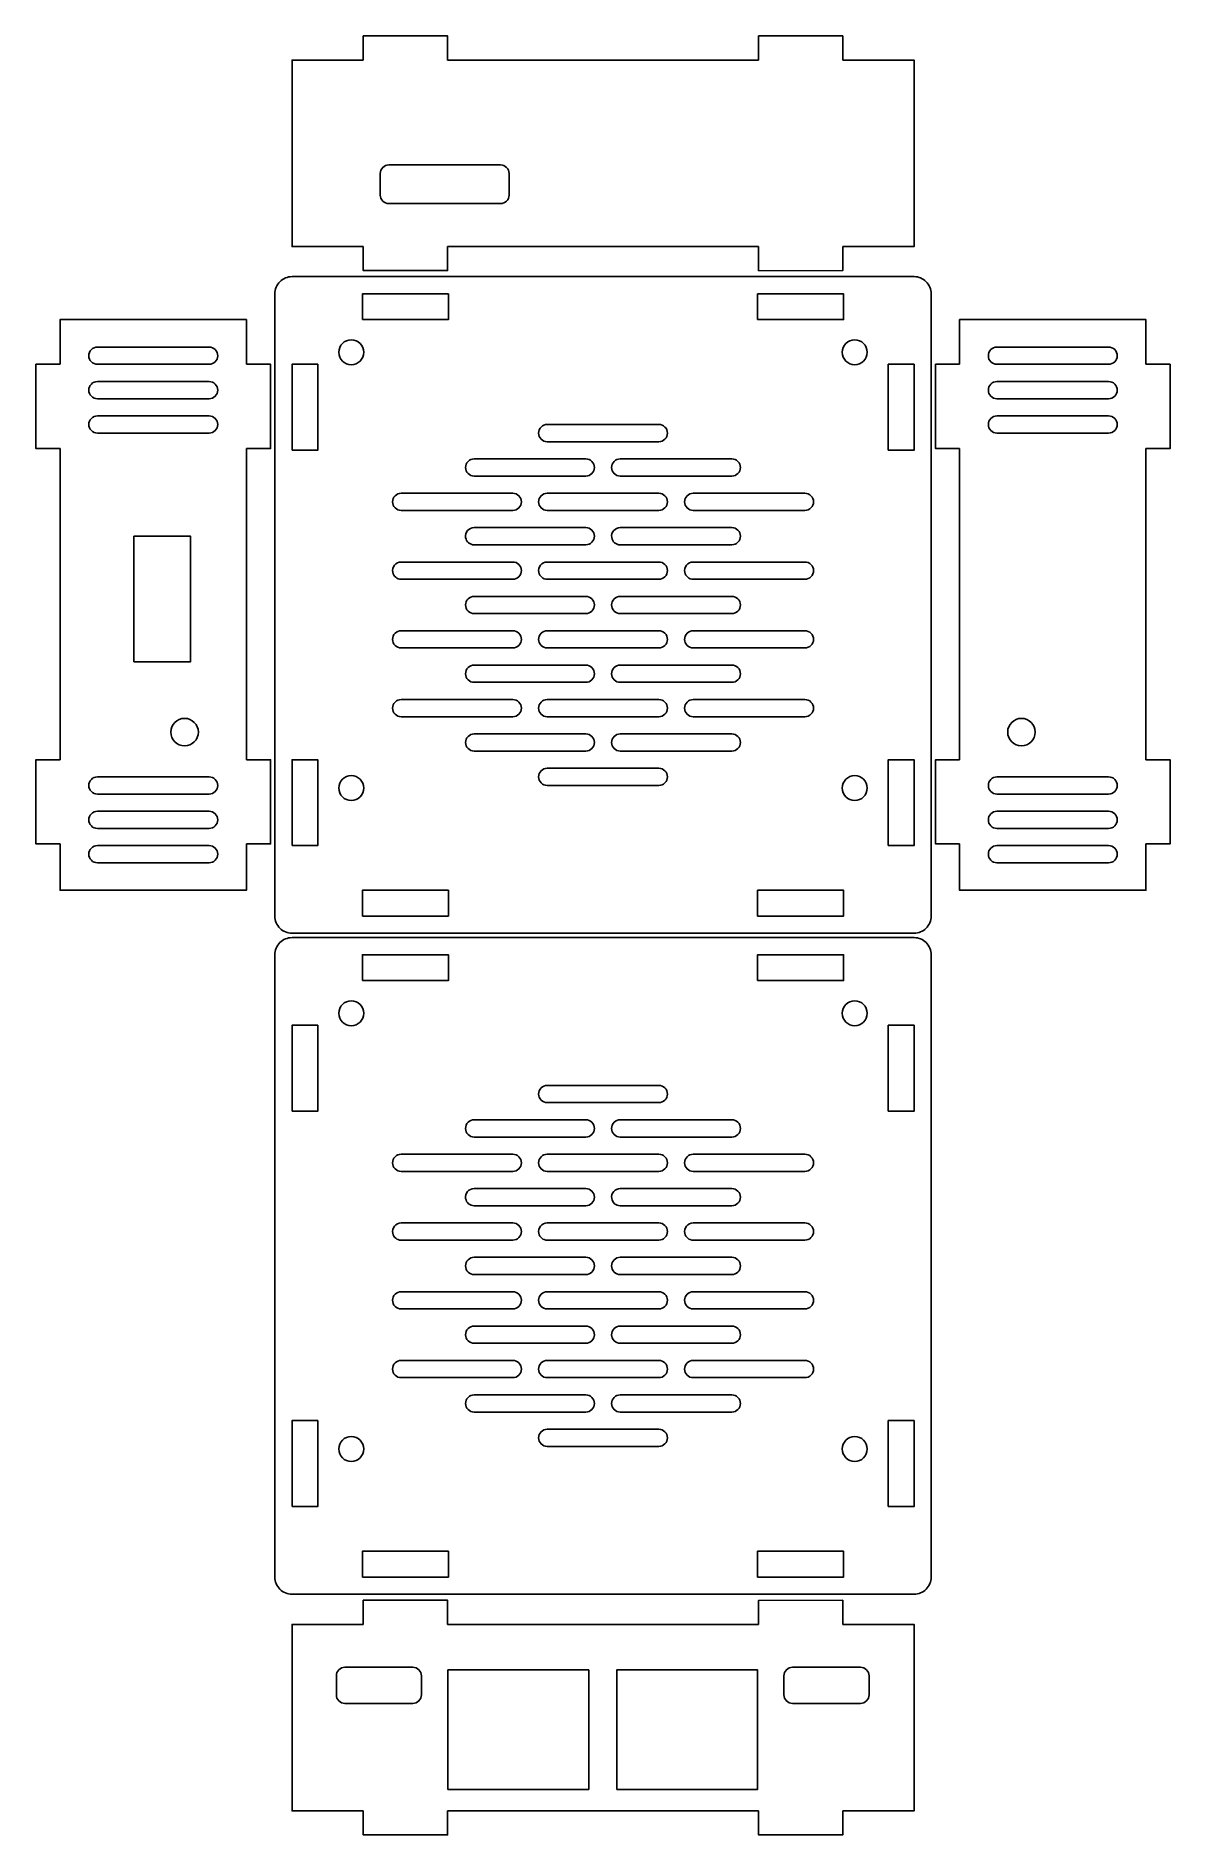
# Model space of a CAD drawing. Header units: millimetres. Extents: x 2135 to 2267, y 1490 to 1699.
import ezdxf

# ---------------------------------------------------------------- set-up
doc = ezdxf.new("R2010")
doc.units = ezdxf.units.MM

msp = doc.modelspace()

# ---------------------------------------------------------------- linework, layer by layer
for points in [[(2183.26, 1696.11), (2183.26, 1698.91), (2173.46, 1698.91), (2173.46, 1696.11)], [(2229.26, 1696.11), (2229.26, 1698.91), (2219.46, 1698.91), (2219.46, 1696.11)], [(2173.46, 1696.11), (2165.16, 1696.11), (2165.16, 1674.41), (2173.46, 1674.41)], [(2219.46, 1696.11), (2183.26, 1696.11)], [(2229.26, 1674.41), (2237.56, 1674.41), (2237.56, 1696.11), (2229.26, 1696.11)], [(2173.46, 1674.41), (2173.46, 1671.61), (2183.26, 1671.61), (2183.26, 1674.41)], [(2183.26, 1674.41), (2219.46, 1674.41)], [(2219.46, 1674.41), (2219.46, 1671.59), (2229.26, 1671.61), (2229.26, 1674.41)], [(2159.86, 1660.71), (2159.86, 1665.91), (2138.16, 1665.91), (2138.16, 1660.71)], [(2264.56, 1660.71), (2264.56, 1665.91), (2242.86, 1665.91), (2242.86, 1660.71)], [(2138.16, 1650.91), (2135.36, 1650.91), (2135.36, 1660.71), (2138.16, 1660.71)], [(2159.86, 1660.71), (2162.66, 1660.71), (2162.66, 1650.91), (2159.86, 1650.91)], [(2242.86, 1650.91), (2240.06, 1650.91), (2240.06, 1660.71), (2242.86, 1660.71)], [(2264.56, 1660.71), (2267.36, 1660.71), (2267.36, 1650.91), (2264.56, 1650.91)], [(2138.16, 1650.91), (2138.16, 1614.71)], [(2159.86, 1614.71), (2159.86, 1650.91)], [(2242.86, 1650.91), (2242.86, 1614.71)], [(2264.56, 1614.71), (2264.56, 1650.91)], [(2138.16, 1604.91), (2135.36, 1604.91), (2135.36, 1614.71), (2138.16, 1614.71)], [(2159.86, 1614.71), (2162.66, 1614.71), (2162.66, 1604.91), (2159.86, 1604.91)], [(2242.86, 1604.91), (2240.06, 1604.91), (2240.06, 1614.71), (2242.86, 1614.71)], [(2264.56, 1614.71), (2267.36, 1614.71), (2267.36, 1604.91), (2264.56, 1604.91)], [(2138.16, 1604.91), (2138.16, 1599.51), (2159.86, 1599.51), (2159.86, 1604.91)], [(2242.86, 1604.91), (2242.86, 1599.51), (2264.56, 1599.51), (2264.56, 1604.91)], [(2183.26, 1514.11), (2183.26, 1516.91), (2173.46, 1516.91), (2173.46, 1514.11)], [(2229.26, 1514.11), (2229.26, 1516.91), (2219.46, 1516.9), (2219.46, 1514.1)], [(2173.46, 1514.11), (2165.16, 1514.11), (2165.16, 1492.41), (2173.46, 1492.41)], [(2219.46, 1514.11), (2183.26, 1514.11)], [(2229.26, 1492.41), (2237.56, 1492.41), (2237.56, 1514.11), (2229.26, 1514.11)], [(2173.46, 1492.41), (2173.46, 1489.61), (2183.26, 1489.61), (2183.26, 1492.41)], [(2183.26, 1492.41), (2219.46, 1492.4)], [(2219.46, 1492.4), (2219.46, 1489.6), (2229.26, 1489.61), (2229.26, 1492.41)]]:
    msp.add_lwpolyline(points)
for points in [[(2176.43, 1679.41), (2189.43, 1679.41, 0.414214), (2190.43, 1680.41), (2190.43, 1682.91, 0.414214), (2189.43, 1683.91), (2176.43, 1683.91, 0.414214), (2175.43, 1682.91), (2175.43, 1680.41, 0.414214)], [(2165.16, 1594.51), (2237.56, 1594.51, 0.414214), (2239.56, 1596.51), (2239.56, 1668.91, 0.414214), (2237.56, 1670.91), (2165.16, 1670.91, 0.414214), (2163.16, 1668.91), (2163.16, 1596.51, 0.414214)], [(2142.51, 1662.71), (2155.51, 1662.71, -0.414214), (2156.51, 1661.71), (2156.51, 1661.71, -0.414214), (2155.51, 1660.71), (2142.51, 1660.71, -0.414214), (2141.51, 1661.71), (2141.51, 1661.71, -0.414214)], [(2247.21, 1662.71), (2260.21, 1662.71, -0.414214), (2261.21, 1661.71), (2261.21, 1661.71, -0.414214), (2260.21, 1660.71), (2247.21, 1660.71, -0.414214), (2246.21, 1661.71), (2246.21, 1661.71, -0.414214)], [(2142.51, 1658.71), (2155.51, 1658.71, -0.414214), (2156.51, 1657.71), (2156.51, 1657.71, -0.414214), (2155.51, 1656.71), (2142.51, 1656.71, -0.414214), (2141.51, 1657.71), (2141.51, 1657.71, -0.414214)], [(2247.21, 1658.71), (2260.21, 1658.71, -0.414214), (2261.21, 1657.71), (2261.21, 1657.71, -0.414214), (2260.21, 1656.71), (2247.21, 1656.71, -0.414214), (2246.21, 1657.71), (2246.21, 1657.71, -0.414214)], [(2142.51, 1654.71), (2155.51, 1654.71, -0.414214), (2156.51, 1653.71), (2156.51, 1653.71, -0.414214), (2155.51, 1652.71), (2142.51, 1652.71, -0.414214), (2141.51, 1653.71), (2141.51, 1653.71, -0.414214)], [(2194.86, 1653.71), (2207.86, 1653.71, -0.414214), (2208.86, 1652.71), (2208.86, 1652.71, -0.414214), (2207.86, 1651.71), (2194.86, 1651.71, -0.414214), (2193.86, 1652.71), (2193.86, 1652.71, -0.414214)], [(2247.21, 1654.71), (2260.21, 1654.71, -0.414214), (2261.21, 1653.71), (2261.21, 1653.71, -0.414214), (2260.21, 1652.71), (2247.21, 1652.71, -0.414214), (2246.21, 1653.71), (2246.21, 1653.71, -0.414214)], [(2186.36, 1649.71), (2199.36, 1649.71, -0.414214), (2200.36, 1648.71), (2200.36, 1648.71, -0.414214), (2199.36, 1647.71), (2186.36, 1647.71, -0.414214), (2185.36, 1648.71), (2185.36, 1648.71, -0.414214)], [(2203.36, 1649.71), (2216.36, 1649.71, -0.414214), (2217.36, 1648.71), (2217.36, 1648.71, -0.414214), (2216.36, 1647.71), (2203.36, 1647.71, -0.414214), (2202.36, 1648.71), (2202.36, 1648.71, -0.414214)], [(2177.86, 1645.71), (2190.86, 1645.71, -0.414214), (2191.86, 1644.71), (2191.86, 1644.71, -0.414214), (2190.86, 1643.71), (2177.86, 1643.71, -0.414214), (2176.86, 1644.71), (2176.86, 1644.71, -0.414214)], [(2194.86, 1645.71), (2207.86, 1645.71, -0.414214), (2208.86, 1644.71), (2208.86, 1644.71, -0.414214), (2207.86, 1643.71), (2194.86, 1643.71, -0.414214), (2193.86, 1644.71), (2193.86, 1644.71, -0.414214)], [(2211.86, 1645.71), (2224.86, 1645.71, -0.414214), (2225.86, 1644.71), (2225.86, 1644.71, -0.414214), (2224.86, 1643.71), (2211.86, 1643.71, -0.414214), (2210.86, 1644.71), (2210.86, 1644.71, -0.414214)], [(2186.36, 1641.71), (2199.36, 1641.71, -0.414214), (2200.36, 1640.71, -0.414214), (2199.36, 1639.71), (2186.36, 1639.71, -0.371475), (2185.37, 1640.56, -0.458284)], [(2203.36, 1641.71), (2216.36, 1641.71, -0.414214), (2217.36, 1640.71, -0.414214), (2216.36, 1639.71), (2203.36, 1639.71, -0.371475), (2202.37, 1640.56, -0.458284)], [(2177.86, 1637.71), (2190.86, 1637.71, -0.414214), (2191.86, 1636.71), (2191.86, 1636.71, -0.414214), (2190.86, 1635.71), (2177.86, 1635.71, -0.357932), (2176.88, 1636.51, -0.472828)], [(2194.86, 1637.71), (2207.86, 1637.71, -0.414214), (2208.86, 1636.71), (2208.86, 1636.71, -0.414214), (2207.86, 1635.71), (2194.86, 1635.71, -0.357932), (2193.88, 1636.51, -0.472828)], [(2211.86, 1637.71), (2224.86, 1637.71, -0.414214), (2225.86, 1636.71), (2225.86, 1636.71, -0.414214), (2224.86, 1635.71), (2211.86, 1635.71, -0.357932), (2210.88, 1636.51, -0.472828)], [(2186.36, 1633.71), (2199.36, 1633.71, -0.414214), (2200.36, 1632.71), (2200.36, 1632.71, -0.414214), (2199.36, 1631.71), (2186.36, 1631.71, -0.414214), (2185.36, 1632.71), (2185.36, 1632.71, -0.414214)], [(2203.36, 1633.71), (2216.36, 1633.71, -0.414214), (2217.36, 1632.71), (2217.36, 1632.71, -0.414214), (2216.36, 1631.71), (2203.36, 1631.71, -0.414214), (2202.36, 1632.71), (2202.36, 1632.71, -0.414214)], [(2186.36, 1625.71), (2199.36, 1625.71, -0.414214), (2200.36, 1624.71), (2200.36, 1624.71, -0.414214), (2199.36, 1623.71), (2186.36, 1623.71, -0.414214), (2185.36, 1624.71), (2185.36, 1624.71, -0.414214)], [(2203.36, 1625.71), (2216.36, 1625.71, -0.414214), (2217.36, 1624.71), (2217.36, 1624.71, -0.414214), (2216.36, 1623.71), (2203.36, 1623.71, -0.414214), (2202.36, 1624.71), (2202.36, 1624.71, -0.414214)], [(2177.86, 1621.71), (2190.86, 1621.71, -0.414214), (2191.86, 1620.71), (2191.86, 1620.71, -0.414214), (2190.86, 1619.71), (2177.86, 1619.71, -0.414214), (2176.86, 1620.71), (2176.86, 1620.71, -0.414214)], [(2194.86, 1621.71), (2207.86, 1621.71, -0.414214), (2208.86, 1620.71), (2208.86, 1620.71, -0.414214), (2207.86, 1619.71), (2194.86, 1619.71, -0.414214), (2193.86, 1620.71), (2193.86, 1620.71, -0.414214)], [(2211.86, 1621.71), (2224.86, 1621.71, -0.414214), (2225.86, 1620.71), (2225.86, 1620.71, -0.414214), (2224.86, 1619.71), (2211.86, 1619.71, -0.414214), (2210.86, 1620.71), (2210.86, 1620.71, -0.414214)], [(2199.36, 1615.71), (2186.36, 1615.71, -0.414214), (2185.36, 1616.71), (2185.36, 1616.71, -0.414214), (2186.36, 1617.71), (2199.36, 1617.71, -0.414214), (2200.36, 1616.71), (2200.36, 1616.71, -0.414214)], [(2216.36, 1615.71), (2203.36, 1615.71, -0.414214), (2202.36, 1616.71), (2202.36, 1616.71, -0.414214), (2203.36, 1617.71), (2216.36, 1617.71, -0.414214), (2217.36, 1616.71), (2217.36, 1616.71, -0.414214)], [(2142.51, 1612.71), (2155.51, 1612.71, -0.414214), (2156.51, 1611.71), (2156.51, 1611.71, -0.414214), (2155.51, 1610.71), (2142.51, 1610.71, -0.414214), (2141.51, 1611.71), (2141.51, 1611.71, -0.414214)], [(2207.86, 1611.71), (2194.86, 1611.71, -0.414214), (2193.86, 1612.71), (2193.86, 1612.71, -0.414214), (2194.86, 1613.71), (2207.86, 1613.71, -0.414214), (2208.86, 1612.71), (2208.86, 1612.71, -0.414214)], [(2247.21, 1612.71), (2260.21, 1612.71, -0.414214), (2261.21, 1611.71), (2261.21, 1611.71, -0.414214), (2260.21, 1610.71), (2247.21, 1610.71, -0.414214), (2246.21, 1611.71), (2246.21, 1611.71, -0.414214)], [(2142.51, 1608.71), (2155.51, 1608.71, -0.414214), (2156.51, 1607.71), (2156.51, 1607.71, -0.414214), (2155.51, 1606.71), (2142.51, 1606.71, -0.414214), (2141.51, 1607.71), (2141.51, 1607.71, -0.414214)], [(2247.21, 1608.71), (2260.21, 1608.71, -0.414214), (2261.21, 1607.71), (2261.21, 1607.71, -0.414214), (2260.21, 1606.71), (2247.21, 1606.71, -0.414214), (2246.21, 1607.71), (2246.21, 1607.71, -0.414214)], [(2142.51, 1604.71), (2155.51, 1604.71, -0.414214), (2156.51, 1603.71), (2156.51, 1603.71, -0.414214), (2155.51, 1602.71), (2142.51, 1602.71, -0.414214), (2141.51, 1603.71), (2141.51, 1603.71, -0.414214)], [(2247.21, 1604.71), (2260.21, 1604.71, -0.414214), (2261.21, 1603.71), (2261.21, 1603.71, -0.414214), (2260.21, 1602.71), (2247.21, 1602.71, -0.414214), (2246.21, 1603.71), (2246.21, 1603.71, -0.414214)], [(2165.16, 1517.61), (2237.56, 1517.61, 0.414214), (2239.56, 1519.61), (2239.56, 1592.01, 0.414214), (2237.56, 1594.01), (2165.16, 1594.01, 0.414214), (2163.16, 1592.01), (2163.16, 1519.61, 0.414214)], [(2194.86, 1576.81), (2207.86, 1576.81, -0.414214), (2208.86, 1575.81), (2208.86, 1575.81, -0.414214), (2207.86, 1574.81), (2194.86, 1574.81, -0.414214), (2193.86, 1575.81), (2193.86, 1575.81, -0.414214)], [(2186.36, 1572.81), (2199.36, 1572.81, -0.414214), (2200.36, 1571.81), (2200.36, 1571.81, -0.414214), (2199.36, 1570.81), (2186.36, 1570.81, -0.414214), (2185.36, 1571.81), (2185.36, 1571.81, -0.414214)], [(2203.36, 1572.81), (2216.36, 1572.81, -0.414214), (2217.36, 1571.81), (2217.36, 1571.81, -0.414214), (2216.36, 1570.81), (2203.36, 1570.81, -0.414214), (2202.36, 1571.81), (2202.36, 1571.81, -0.414214)], [(2177.86, 1568.81), (2190.86, 1568.81, -0.414214), (2191.86, 1567.81), (2191.86, 1567.81, -0.414214), (2190.86, 1566.81), (2177.86, 1566.81, -0.414214), (2176.86, 1567.81), (2176.86, 1567.81, -0.414214)], [(2194.86, 1568.81), (2207.86, 1568.81, -0.414214), (2208.86, 1567.81), (2208.86, 1567.81, -0.414214), (2207.86, 1566.81), (2194.86, 1566.81, -0.414214), (2193.86, 1567.81), (2193.86, 1567.81, -0.414214)], [(2211.86, 1568.81), (2224.86, 1568.81, -0.414214), (2225.86, 1567.81), (2225.86, 1567.81, -0.414214), (2224.86, 1566.81), (2211.86, 1566.81, -0.414214), (2210.86, 1567.81), (2210.86, 1567.81, -0.414214)], [(2186.36, 1564.81), (2199.36, 1564.81, -0.414214), (2200.36, 1563.81, -0.414214), (2199.36, 1562.81), (2186.36, 1562.81, -0.371475), (2185.37, 1563.66, -0.458284)], [(2203.36, 1564.81), (2216.36, 1564.81, -0.414214), (2217.36, 1563.81, -0.414214), (2216.36, 1562.81), (2203.36, 1562.81, -0.371475), (2202.37, 1563.66, -0.458284)], [(2177.86, 1560.81), (2190.86, 1560.81, -0.414214), (2191.86, 1559.81), (2191.86, 1559.81, -0.414214), (2190.86, 1558.81), (2177.86, 1558.81, -0.357932), (2176.88, 1559.61, -0.472828)], [(2194.86, 1560.81), (2207.86, 1560.81, -0.414214), (2208.86, 1559.81), (2208.86, 1559.81, -0.414214), (2207.86, 1558.81), (2194.86, 1558.81, -0.357932), (2193.88, 1559.61, -0.472828)], [(2211.86, 1560.81), (2224.86, 1560.81, -0.414214), (2225.86, 1559.81), (2225.86, 1559.81, -0.414214), (2224.86, 1558.81), (2211.86, 1558.81, -0.357932), (2210.88, 1559.61, -0.472828)], [(2186.36, 1556.81), (2199.36, 1556.81, -0.414214), (2200.36, 1555.81), (2200.36, 1555.81, -0.414214), (2199.36, 1554.81), (2186.36, 1554.81, -0.414214), (2185.36, 1555.81), (2185.36, 1555.81, -0.414214)], [(2203.36, 1556.81), (2216.36, 1556.81, -0.414214), (2217.36, 1555.81), (2217.36, 1555.81, -0.414214), (2216.36, 1554.81), (2203.36, 1554.81, -0.414214), (2202.36, 1555.81), (2202.36, 1555.81, -0.414214)], [(2186.36, 1548.81), (2199.36, 1548.81, -0.414214), (2200.36, 1547.81), (2200.36, 1547.81, -0.414214), (2199.36, 1546.81), (2186.36, 1546.81, -0.414214), (2185.36, 1547.81), (2185.36, 1547.81, -0.414214)], [(2203.36, 1548.81), (2216.36, 1548.81, -0.414214), (2217.36, 1547.81), (2217.36, 1547.81, -0.414214), (2216.36, 1546.81), (2203.36, 1546.81, -0.414214), (2202.36, 1547.81), (2202.36, 1547.81, -0.414214)], [(2177.86, 1544.81), (2190.86, 1544.81, -0.414214), (2191.86, 1543.81), (2191.86, 1543.81, -0.414214), (2190.86, 1542.81), (2177.86, 1542.81, -0.414214), (2176.86, 1543.81), (2176.86, 1543.81, -0.414214)], [(2194.86, 1544.81), (2207.86, 1544.81, -0.414214), (2208.86, 1543.81), (2208.86, 1543.81, -0.414214), (2207.86, 1542.81), (2194.86, 1542.81, -0.414214), (2193.86, 1543.81), (2193.86, 1543.81, -0.414214)], [(2211.86, 1544.81), (2224.86, 1544.81, -0.414214), (2225.86, 1543.81), (2225.86, 1543.81, -0.414214), (2224.86, 1542.81), (2211.86, 1542.81, -0.414214), (2210.86, 1543.81), (2210.86, 1543.81, -0.414214)], [(2199.36, 1538.81), (2186.36, 1538.81, -0.414214), (2185.36, 1539.81), (2185.36, 1539.81, -0.414214), (2186.36, 1540.81), (2199.36, 1540.81, -0.414214), (2200.36, 1539.81), (2200.36, 1539.81, -0.414214)], [(2216.36, 1538.81), (2203.36, 1538.81, -0.414214), (2202.36, 1539.81), (2202.36, 1539.81, -0.414214), (2203.36, 1540.81), (2216.36, 1540.81, -0.414214), (2217.36, 1539.81), (2217.36, 1539.81, -0.414214)], [(2207.86, 1534.81), (2194.86, 1534.81, -0.414214), (2193.86, 1535.81), (2193.86, 1535.81, -0.414214), (2194.86, 1536.81), (2207.86, 1536.81, -0.414214), (2208.86, 1535.81), (2208.86, 1535.81, -0.414214)], [(2179.22, 1504.91), (2171.32, 1504.91, -0.414214), (2170.32, 1505.91), (2170.32, 1508.11, -0.414214), (2171.32, 1509.11), (2179.22, 1509.11, -0.414214), (2180.22, 1508.11), (2180.22, 1505.91, -0.414214)], [(2231.32, 1504.91), (2223.42, 1504.91, -0.414214), (2222.42, 1505.91), (2222.42, 1508.11, -0.414214), (2223.42, 1509.11), (2231.32, 1509.11, -0.414214), (2232.32, 1508.11), (2232.32, 1505.91, -0.414214)]]:
    msp.add_lwpolyline(points, format="xyb", close=True)
for points in [[(2173.36, 1665.91), (2183.36, 1665.91), (2183.36, 1668.91), (2173.36, 1668.91)], [(2219.36, 1665.91), (2229.36, 1665.91), (2229.36, 1668.91), (2219.36, 1668.91)], [(2165.16, 1650.71), (2168.16, 1650.71), (2168.16, 1660.71), (2165.16, 1660.71)], [(2234.56, 1650.71), (2237.56, 1650.71), (2237.56, 1660.71), (2234.56, 1660.71)], [(2146.76, 1626.11), (2153.36, 1626.11), (2153.36, 1640.71), (2146.76, 1640.71)], [(2165.16, 1604.71), (2168.16, 1604.71), (2168.16, 1614.71), (2165.16, 1614.71)], [(2234.56, 1604.71), (2237.56, 1604.71), (2237.56, 1614.71), (2234.56, 1614.71)], [(2173.36, 1596.51), (2183.36, 1596.51), (2183.36, 1599.51), (2173.36, 1599.51)], [(2219.36, 1596.51), (2229.36, 1596.51), (2229.36, 1599.51), (2219.36, 1599.51)], [(2173.36, 1589.01), (2183.36, 1589.01), (2183.36, 1592.01), (2173.36, 1592.01)], [(2219.36, 1589.01), (2229.36, 1589.01), (2229.36, 1592.01), (2219.36, 1592.01)], [(2165.16, 1573.81), (2168.16, 1573.81), (2168.16, 1583.81), (2165.16, 1583.81)], [(2234.56, 1573.81), (2237.56, 1573.81), (2237.56, 1583.81), (2234.56, 1583.81)], [(2165.16, 1527.81), (2168.16, 1527.81), (2168.16, 1537.81), (2165.16, 1537.81)], [(2234.56, 1527.81), (2237.56, 1527.81), (2237.56, 1537.81), (2234.56, 1537.81)], [(2173.36, 1519.61), (2183.36, 1519.61), (2183.36, 1522.61), (2173.36, 1522.61)], [(2219.36, 1519.61), (2229.36, 1519.61), (2229.36, 1522.61), (2219.36, 1522.61)], [(2183.3, 1494.91), (2199.7, 1494.91), (2199.7, 1508.81), (2183.3, 1508.81)], [(2202.96, 1494.91), (2219.36, 1494.91), (2219.36, 1508.81), (2202.96, 1508.81)]]:
    msp.add_lwpolyline(points, close=True)
for points in [[(2191.86, 1628.71, -0.414214), (2190.86, 1627.71), (2177.86, 1627.71, -0.414214), (2176.86, 1628.71), (2176.86, 1628.71, -0.414214), (2177.86, 1629.71), (2190.86, 1629.71, -0.414214), (2191.86, 1628.71), (2191.86, 1628.71)], [(2208.86, 1628.71, -0.414214), (2207.86, 1627.71), (2194.86, 1627.71, -0.414214), (2193.86, 1628.71), (2193.86, 1628.71, -0.414214), (2194.86, 1629.71), (2207.86, 1629.71, -0.414214), (2208.86, 1628.71), (2208.86, 1628.71)], [(2225.86, 1628.71, -0.414214), (2224.86, 1627.71), (2211.86, 1627.71, -0.414214), (2210.86, 1628.71), (2210.86, 1628.71, -0.414214), (2211.86, 1629.71), (2224.86, 1629.71, -0.414214), (2225.86, 1628.71), (2225.86, 1628.71)], [(2191.86, 1551.81, -0.414214), (2190.86, 1550.81), (2177.86, 1550.81, -0.414214), (2176.86, 1551.81), (2176.86, 1551.81, -0.414214), (2177.86, 1552.81), (2190.86, 1552.81, -0.414214), (2191.86, 1551.81), (2191.86, 1551.81)], [(2208.86, 1551.81, -0.414214), (2207.86, 1550.81), (2194.86, 1550.81, -0.414214), (2193.86, 1551.81), (2193.86, 1551.81, -0.414214), (2194.86, 1552.81), (2207.86, 1552.81, -0.414214), (2208.86, 1551.81), (2208.86, 1551.81)], [(2225.86, 1551.81, -0.414214), (2224.86, 1550.81), (2211.86, 1550.81, -0.414214), (2210.86, 1551.81), (2210.86, 1551.81, -0.414214), (2211.86, 1552.81), (2224.86, 1552.81, -0.414214), (2225.86, 1551.81), (2225.86, 1551.81)]]:
    msp.add_lwpolyline(points, format="xyb")
for centre, radius in [((2172.06, 1662.11), 1.45), ((2230.66, 1662.11), 1.45), ((2152.66, 1617.92), 1.6), ((2250.06, 1617.92), 1.6), ((2172.06, 1611.41), 1.45), ((2230.66, 1611.41), 1.45), ((2172.06, 1585.21), 1.45), ((2230.66, 1585.21), 1.45), ((2172.06, 1534.51), 1.45), ((2230.66, 1534.51), 1.45)]:
    msp.add_circle(centre, radius)

doc.saveas('drawing.dxf')
